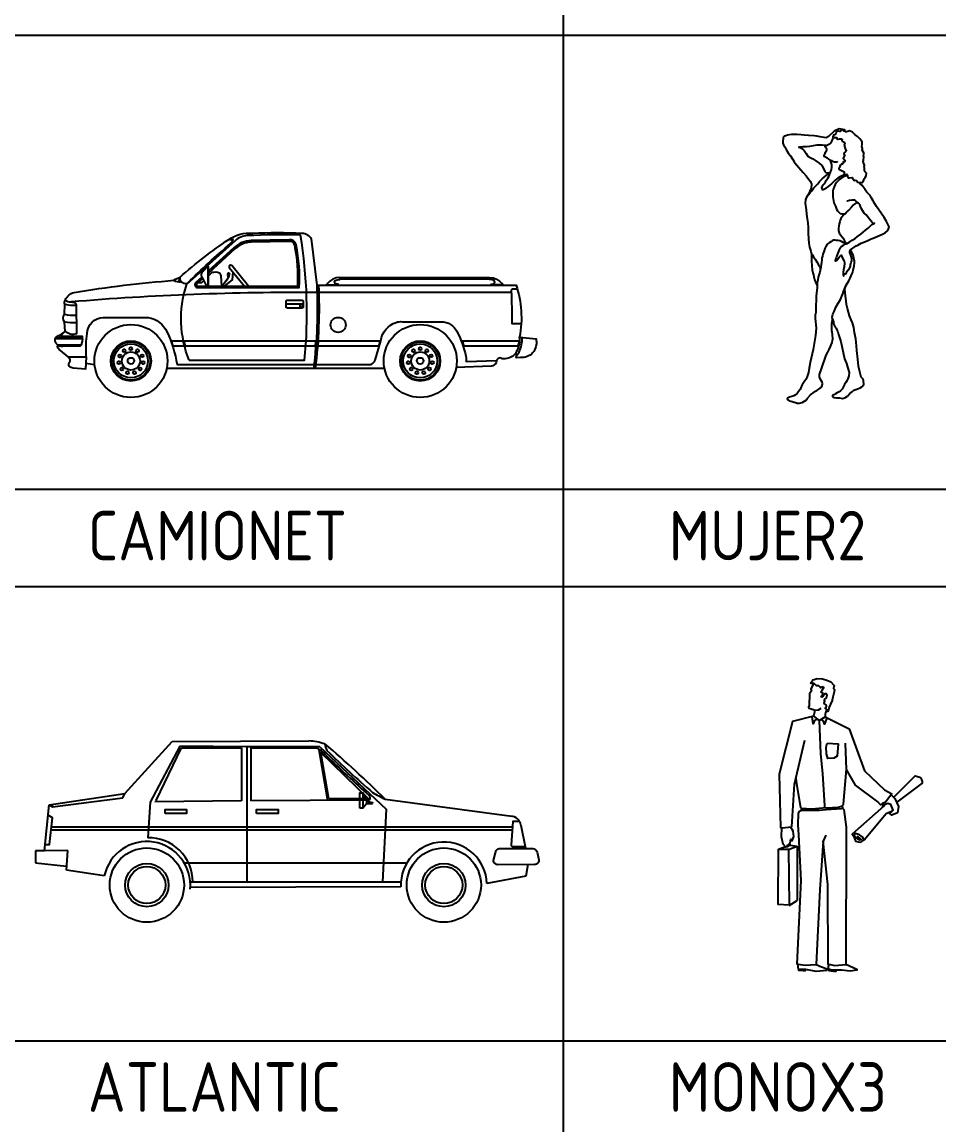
# Model space of a CAD drawing. Header units: millimetres. Extents: x 2198.5 to 2287.8, y 1208.8 to 1298.1.
# Drawn here: x 2272.46 to 2278.02, y 1254.5 to 1261.18 of the extents above; entities that cross this region are included whole.
import ezdxf

# ---------------------------------------------------------------- set-up
doc = ezdxf.new("R2010")
doc.units = ezdxf.units.MM
for name, color, linetype in [('2', 7, 'Continuous'), ('AUTO', 150, 'Continuous'), ('CORTE', 7, 'Continuous'), ('MONOS', 251, 'Continuous')]:
    doc.layers.add(name, color=color, linetype=linetype)
doc.styles.add('ARCHQUICK', font='ARCHQUIK.SHX')

# ---------------------------------------------------------------- blocks, each defined once
blk = doc.blocks.new('ATLANTIC')
for p, q in [((0.7296, 1.0376), (1.1105, 1.457)), ((1.1105, 1.457), (2.2138, 1.4629)), ((0.9811, 0.9817), (1.1865, 1.4055)), ((1.1865, 1.4055), (1.6709, 1.4055)), ((1.6709, 1.4055), (1.6709, 0.9776)), ((1.712, 1.4152), (1.7136, 1.4055)), ((1.7457, 1.4055), (1.7457, 0.978)), ((1.7457, 1.4055), (2.2707, 1.4055)), ((2.2958, 1.3936), (2.3651, 0.9822)), ((0.1179, 0.9451), (0.7296, 1.0376)), ((0.7121, 1.0019), (0.7296, 1.0376)), ((2.705, 0.9841), (1.7457, 0.978)), ((2.8295, 0.9919), (3.8537, 0.8546)), ((0.0788, 0.5745), (0.1179, 0.9451)), ((0.1179, 0.9451), (0.1492, 0.9451)), ((1.6709, 0.9776), (0.9708, 0.9717)), ((3.926, 0.7823), (3.9633, 0.5964)), ((0.007, 0.5745), (0.007, 0.4768)), ((0.0788, 0.5745), (0.007, 0.5745)), ((0.267, 0.5777), (0.0788, 0.5745)), ((0.2581, 0.4187), (0.267, 0.5777)), ((3.8563, 0.6096), (3.9604, 0.6109)), ((0.007, 0.4768), (0.257, 0.4513)), ((3.9814, 0.464), (3.9672, 0.3701)), ((0.5625, 0.3725), (0.2581, 0.4187)), ((3.9672, 0.3701), (3.652, 0.3114)), ((2.957, 0.2847), (1.2616, 0.2785))]:
    blk.add_line(p, q)
at = {"color": 10}
for p, q in [((1.1716, 1.4213), (0.9337, 0.9677)), ((1.712, 1.4152), (1.1716, 1.4213)), ((2.3028, 1.4152), (1.712, 1.4152)), ((1.7136, 1.4055), (1.7136, 0.3232)), ((2.3028, 1.4152), (2.8377, 0.9102)), ((0.9337, 0.9677), (0.913, 0.6806)), ((2.8377, 0.9102), (2.8095, 0.3232)), ((0.1335, 0.7437), (3.8569, 0.7437)), ((0.1365, 0.7693), (3.8585, 0.7693)), ((1.2082, 0.4781), (3.0028, 0.4781)), ((1.2569, 0.3232), (2.9577, 0.3232))]:
    blk.add_line(p, q, dxfattribs=at)
for points in [[(2.3767, 0.9941), (2.31, 1.3702), (2.6934, 0.9982)], [(1.0538, 0.8773), (1.0538, 0.9092), (1.2275, 0.9092), (1.2275, 0.8773)], [(1.7924, 0.8773), (1.7924, 0.9092), (1.9662, 0.9092), (1.9662, 0.8773)]]:
    blk.add_lwpolyline(points, close=True)
for points in [[(0.1179, 0.9451), (0.1449, 0.9302), (0.7121, 1.0019)], [(0.0841, 0.6245), (0.1196, 0.6245), (0.1449, 0.8418), (0.1092, 0.8628)], [(3.9161, 0.811), (3.8613, 0.811), (3.8487, 0.6191), (3.8563, 0.6096)]]:
    blk.add_lwpolyline(points)
blk.add_lwpolyline([(2.6264, 0.9199), (2.6264, 1.0439), (2.6512, 1.0439), (2.6512, 0.9199)], close=True, dxfattribs=at)
for points in [[(2.6512, 1.0439), (2.6795, 0.9765), (2.6795, 0.9553), (2.6512, 0.9199)], [(2.6795, 0.9765), (2.7292, 0.9659), (2.7256, 0.9553), (2.6795, 0.9553)]]:
    blk.add_lwpolyline(points, dxfattribs=at)
blk.add_lwpolyline([(3.7047, 0.4977), (3.7223, 0.5589, -0.414214), (3.7573, 0.5939), (4.0223, 0.5939, -0.379146), (4.057, 0.5631), (4.0719, 0.5031, -0.44921), (4.0373, 0.4639), (3.7398, 0.4627, -0.415153)], format="xyb", close=True)
for centre, radius in [((0.9062, 0.298), 0.3), ((3.3045, 0.298), 0.3), ((0.9062, 0.298), 0.175), ((3.3045, 0.298), 0.175)]:
    blk.add_circle(centre, radius)
for centre in [(0.9062, 0.298), (3.3045, 0.298)]:
    blk.add_circle(centre, 0.15, dxfattribs=at)
for centre, radius, start, end in [((2.1894, 0.9837), 0.4798, 71.17669, 87.09545), ((-2.792, -4.6383), 7.9562, 45.04407, 49.79146), ((2.4617, 1.4468), 0.1178, 184.35548, 210.85909), ((2.197, 1.2177), 0.2018, 39.68548, 68.58713), ((11.9431, 11.301), 13.823, 226.06575, 228.03836), ((7.6186, 6.7166), 7.4873, 225.39087, 229.23042), ((2.679, 1.0005), 0.0308, 327.87664, 45.2385), ((3.3343, 2.0424), 1.1655, 238.7309, 244.33554), ((3.8403, 0.769), 0.0867, 8.8202, 85.99159), ((0.9062, 0.298), 0.3516, 354.44951, 167.77018), ((3.3045, 0.298), 0.3478, 2.19725, 182.19725)]:
    blk.add_arc(centre, radius, start, end)
blk.add_arc((0.9217, 0.3249), 0.3558, 359.71838, 91.40602, dxfattribs=at)
blk = doc.blocks.new('CAMIONET')
at = {"layer": 'AUTO'}
for p, q in [((0.827, 1.413), (0.826, 1.187)), ((3.86, 1.289), (2.249, 1.289)), ((3.859, 1.273), (2.249, 1.273)), ((2.022, 1.133), (4.095, 1.133)), ((1.672, 1.01), (1.854, 1.01)), ((1.818, 1.01), (1.818, 0.963)), ((-0.791, 0.567), (-0.545, 0.567)), ((-0.482, 0.436), (-0.489, 0.305))]:
    blk.add_line(p, q, dxfattribs=at)
for points in [[(-0.391, 0.351), (-0.486, 0.365), (-0.489, 0.305), (-0.621, 0.315), (-0.654, 0.328, -0.430498), (-0.663, 0.375, 0.453401), (-0.677, 0.436), (-0.759, 0.506, -0.389488), (-0.789, 0.565, -0.769352), (-0.761, 0.67), (-0.719, 0.703), (-0.707, 0.711), (-0.714, 0.815, -0.355951), (-0.717, 0.896), (-0.713, 1.004, -0.165159), (-0.708, 1.05, -0.221671), (-0.613, 1.131, -0.021516), (0.463, 1.262, -0.075342), (0.529, 1.297, -0.03296), (1.053, 1.702, -0.168936), (1.311, 1.769, -0.023042), (1.841, 1.771, -0.266221), (1.94, 1.709), (2, 1.21), (4.147, 1.21, -0.125822), (4.185, 0.651), (4.362, 0.63), (4.364, 0.616, -0.489093), (4.194, 0.429), (4.152, 0.427), (4.147, 0.436), (4.157, 0.459), (4.131, 0.462, -0.171206), (4.014, 0.415, -0.13471), (3.984, 0.422, 0.360348), (3.949, 0.415, 0.167961), (3.93, 0.364), (3.895, 0.34), (3.879, 0.338), (3.502, 0.324, -0.826018)], [(0.53, 1.298, 0.424754), (0.543, 1.247), (0.57, 1.231), (0.593, 1.229), (0.613, 1.235, -0.021442), (1.073, 1.657), (1.088, 1.673), (1.094, 1.69), (1.099, 1.702), (1.087, 1.699), (1.069, 1.697), (1.055, 1.703)], [(0.627, 0.4), (1.87, 0.4, 0.065045), (1.826, 1.749, 0.018357), (1.253, 1.743, 0.193019), (1.123, 1.688), (0.599, 1.217)], [(0.71, 1.183), (1.812, 1.183, 0.065486), (1.779, 1.645, 0.403153), (1.703, 1.697), (1.296, 1.69, 0.185666), (1.109, 1.612), (0.836, 1.363, 0.510253)], [(0.713, 1.199), (1.796, 1.199, 0.063265), (1.763, 1.642, 0.409773), (1.705, 1.681), (1.296, 1.673, 0.185753), (1.12, 1.6), (0.836, 1.34, 0.442047)], [(1.264, 1.199), (1.085, 1.423, 0.840075), (1.059, 1.4), (1.223, 1.199)], [(0.836, 1.311), (0.873, 1.348, -0.153148), (0.952, 1.343, -0.200935), (0.966, 1.311), (0.974, 1.199)], [(0.465, 1.261, 0.11127), (0.533, 1.246, -0.393493), (0.521, 1.294, 37.535403)], [(0.627, 0.4, -0.175148), (0.598, 1.211, 0.245927), (0.594, 1.23, 0.863494)], [(0.764, 1.296), (0.695, 1.233, 0.510253), (0.71, 1.183), (0.71, 1.183)], [(0.772, 1.282), (0.707, 1.222, 0.442047), (0.713, 1.199)], [(0.725, 1.239), (0.764, 1.24), (0.784, 1.259, -0.153148)], [(2, 1.21, -0.04261), (1.966, 0.313, -15.410051)], [(2.019, 1.21, -0.04261), (1.985, 0.313, -15.410051)], [(-0.645, 1.033, -0.022157), (2.003, 1.134, -26.413423)], [(4.16, 1.168), (4.115, 1.168, 0.532427), (4.094, 1.149, -0.012326), (4.101, 0.797), (4.202, 0.797)], [(-0.713, 1.005, 0.06989), (-0.63, 0.995, -0.039022), (-0.591, 0.993, -0.118464)], [(-0.708, 1.05, 0.157297), (-0.649, 1.03, -0.085545), (-0.602, 1.021, -0.406519), (-0.591, 0.999), (-0.588, 0.684, -0.304079), (-0.708, 0.719, -3.063521)], [(-0.717, 0.896, 0.080877), (-0.591, 0.888, -0.143053)], [(-0.677, 0.436), (-0.482, 0.436), (-0.482, 0.601), (-0.473, 0.688, -0.384678), (-0.295, 0.863), (0.185, 0.863, -0.245676), (0.389, 0.705, -0.065924), (0.496, 0.356), (2.586, 0.356, 0.172126), (2.628, 0.403), (2.691, 0.611, -0.285323), (2.855, 0.809, -0.117417), (2.923, 0.815), (3.343, 0.815, -0.278997), (3.509, 0.713, -0.065982), (3.605, 0.445, -0.054683), (3.611, 0.386), (3.939, 0.399)], [(-0.714, 0.815, 0.031549), (-0.59, 0.806, -0.075219)], [(-0.789, 0.565, 0.215633), (-0.716, 0.556), (-0.551, 0.556), (-0.545, 0.556), (-0.545, 0.563), (-0.545, 0.563), (-0.553, 0.563), (-0.553, 0.567), (-0.534, 0.567), (-0.52, 0.606), (-0.518, 0.627), (-0.52, 0.631), (-0.522, 0.631), (-0.526, 0.633), (-0.526, 0.633), (-0.814, 0.633)], [(-0.718, 0.704), (-0.747, 0.675, 0.858005), (-0.738, 0.662), (-0.525, 0.662), (-0.525, 0.652)], [(4.131, 0.462, 0.211606), (4.185, 0.651, -0.809236)], [(4.157, 0.459), (4.181, 0.489, 0.117521), (4.211, 0.648)], [(2.73, 0.313), (0.385, 0.313, -0.856048)]]:
    blk.add_lwpolyline(points, format="xyb", dxfattribs=at)
for points in [[(0.836, 1.413), (0.827, 1.413), (0.776, 1.361, 0.438168), (0.767, 1.291), (0.811, 1.206, 0.397304), (0.836, 1.186)], [(1.672, 0.975), (1.672, 1.037, -0.414214), (1.684, 1.049), (1.842, 1.049, -0.414214), (1.854, 1.037), (1.854, 0.975, -0.414214), (1.842, 0.963), (1.684, 0.963, -0.414214)]]:
    blk.add_lwpolyline(points, format="xyb", close=True, dxfattribs=at)
for points in [[(0.977, 1.199), (1.043, 1.283), (1.049, 1.297), (1.044, 1.321), (1.044, 1.324), (1.048, 1.343), (1.05, 1.343), (1.059, 1.339), (1.06, 1.336), (1.051, 1.294), (1.044, 1.282), (0.981, 1.199)], [(1.009, 1.199), (1.095, 1.267), (1.1, 1.35)], [(2.252, 1.281), (2.252, 1.281), (2.249, 1.291), (2.208, 1.288), (2.172, 1.276), (2.142, 1.253), (2.111, 1.225), (2.101, 1.213), (2.121, 1.213), (2.168, 1.214), (2.211, 1.214), (2.228, 1.213), (2.23, 1.219), (2.212, 1.221), (2.199, 1.226), (2.19, 1.241), (2.199, 1.26), (2.22, 1.266), (2.239, 1.269), (2.25, 1.271)], [(2.252, 1.281), (2.249, 1.291), (2.208, 1.288), (2.172, 1.276), (2.142, 1.253), (2.111, 1.225), (2.101, 1.213), (2.121, 1.213), (2.168, 1.214), (2.211, 1.214), (2.228, 1.213), (2.23, 1.219), (2.212, 1.221), (2.199, 1.226), (2.19, 1.241), (2.199, 1.26), (2.22, 1.266), (2.239, 1.269), (2.25, 1.271), (2.252, 1.281)], [(3.857, 1.281), (3.857, 1.281), (3.861, 1.291), (3.902, 1.288), (3.937, 1.276), (3.968, 1.253), (3.999, 1.225), (4.009, 1.213), (3.988, 1.213), (3.942, 1.214), (3.899, 1.214), (3.882, 1.213), (3.88, 1.219), (3.898, 1.221), (3.91, 1.226), (3.919, 1.241), (3.911, 1.26), (3.889, 1.266), (3.871, 1.269), (3.86, 1.271), (3.857, 1.281)], [(-0.81, 0.641), (-0.528, 0.641), (-0.528, 0.633)], [(-0.761, 0.67), (-0.772, 0.662), (-0.774, 0.655), (-0.772, 0.651), (-0.524, 0.651), (-0.524, 0.632)]]:
    blk.add_lwpolyline(points, dxfattribs=at)
for points in [[(0.456, 0.553), (0.437, 0.609), (0.558, 0.609), (0.572, 0.553)], [(0.586, 0.553), (0.573, 0.609), (1.987, 0.609), (1.983, 0.553)], [(2.015, 0.553), (2.019, 0.609), (2.683, 0.609), (2.667, 0.553)], [(3.586, 0.553), (3.57, 0.609), (4.18, 0.609), (4.167, 0.553)]]:
    blk.add_lwpolyline(points, close=True, dxfattribs=at)
for centre, radius in [((1.836, 0.988), 0.014), ((2.231, 0.782), 0.0809), ((0, 0.393), 0.393), ((3.115, 0.393), 0.393), ((0, 0.393), 0.216), ((0, 0.393), 0.207), ((3.115, 0.393), 0.216), ((3.115, 0.393), 0.207), ((0, 0.393), 0.183), ((0, 0.393), 0.0974), ((-0.072, 0.503), 0.0154), ((0, 0.525), 0.0154), ((0.071, 0.504), 0.0154), ((3.115, 0.393), 0.183), ((3.115, 0.393), 0.0974), ((3.043, 0.503), 0.0154), ((3.114, 0.525), 0.0154), ((3.186, 0.504), 0.0154), ((-0.13, 0.374), 0.0154), ((-0.12, 0.447), 0.0154), ((0, 0.393), 0.0352), ((0.12, 0.448), 0.0154), ((0.13, 0.375), 0.0154), ((2.984, 0.374), 0.0154), ((2.995, 0.447), 0.0154), ((3.115, 0.393), 0.0352), ((3.234, 0.448), 0.0154), ((3.245, 0.375), 0.0154), ((-0.099, 0.306), 0.0154), ((-0.037, 0.266), 0.0154), ((0.037, 0.267), 0.0154), ((0.1, 0.307), 0.0154), ((3.016, 0.306), 0.0154), ((3.078, 0.266), 0.0154), ((3.152, 0.267), 0.0154), ((3.214, 0.307), 0.0154)]:
    blk.add_circle(centre, radius, dxfattribs=at)
at = {"layer": 'CORTE'}
blk.add_line((3.949, 1.21), (3.949, 1.214), dxfattribs=at)
blk = doc.blocks.new('MUJER2')
at = {"layer": 'MONOS'}
for points in [[(0.5038, 1.3405), (0.5076, 1.3401), (0.5208, 1.3415), (0.5284, 1.351), (0.5316, 1.3624), (0.5392, 1.3714), (0.5444, 1.3818), (0.5457, 1.3965), (0.5377, 1.4054), (0.5334, 1.413), (0.5352, 1.4234), (0.5343, 1.4272), (0.5319, 1.4352), (0.5352, 1.4461), (0.5309, 1.456), (0.5266, 1.4688), (0.5289, 1.4783), (0.5303, 1.4948), (0.5288, 1.5038), (0.5312, 1.5123), (0.5307, 1.5199), (0.5211, 1.5364), (0.5221, 1.5468), (0.5187, 1.5591), (0.5201, 1.5705), (0.5205, 1.5866), (0.5067, 1.6045), (0.492, 1.62), (0.4773, 1.6295), (0.4702, 1.6375), (0.4621, 1.646), (0.4427, 1.6535), (0.4333, 1.6501), (0.4252, 1.6487), (0.4191, 1.6482), (0.4158, 1.651), (0.4134, 1.6543), (0.4148, 1.66), (0.3807, 1.666), (0.35, 1.6517), (0.3156, 1.6195), (0.3024, 1.6123), (0.291, 1.6132), (0.2659, 1.6184), (0.2451, 1.6216), (0.2304, 1.6244), (0.1959, 1.6262), (0.1689, 1.6284), (0.1514, 1.6303), (0.1254, 1.6316), (0.1136, 1.6316), (0.0932, 1.6324), (0.0809, 1.63), (0.0682, 1.6272), (0.0582, 1.6243), (0.0512, 1.621), (0.0488, 1.6224), (0.0446, 1.6167), (0.0417, 1.6086), (0.0404, 1.5902), (0.0404, 1.5788), (0.0442, 1.5684), (0.0519, 1.5562), (0.0628, 1.5363), (0.0742, 1.5174), (0.0856, 1.5028), (0.1003, 1.4806), (0.108, 1.4669), (0.1122, 1.4603), (0.1365, 1.4316), (0.1488, 1.4184), (0.1626, 1.4009), (0.1816, 1.3811), (0.1915, 1.3679), (0.2077, 1.3471), (0.2139, 1.3311), (0.2107, 1.3065), (0.2041, 1.288), (0.1909, 1.2643), (0.1815, 1.2477), (0.1768, 1.2359), (0.175, 1.2151), (0.1803, 1.1758), (0.1837, 1.1498), (0.1881, 1.1214), (0.1905, 1.0959), (0.1925, 1.0685), (0.1926, 1.0344), (0.1951, 0.9994), (0.1971, 0.9734), (0.2014, 0.9484), (0.2086, 0.9243), (0.2134, 0.9058), (0.2134, 0.8916), (0.214, 0.8633), (0.2146, 0.8368), (0.2146, 0.8368), (0.2146, 0.8368), (0.2146, 0.8368), (0.2146, 0.8368), (0.2146, 0.8368), (0.2146, 0.8368), (0.2146, 0.8368), (0.2146, 0.8368)], [(0.316, 1.4847), (0.3103, 1.4884), (0.3051, 1.4903), (0.3018, 1.4926), (0.299, 1.4936), (0.2902, 1.4992), (0.2894, 1.5052), (0.2966, 1.5166), (0.2966, 1.5217), (0.3, 1.5243), (0.3013, 1.5298), (0.3034, 1.5315), (0.3064, 1.5409), (0.3064, 1.5437), (0.2964, 1.5574), (0.2959, 1.5584), (0.2959, 1.5607), (0.2959, 1.5617), (0.3186, 1.5731), (0.3247, 1.576), (0.3275, 1.5783), (0.3323, 1.5845), (0.337, 1.5921), (0.3402, 1.5987), (0.3435, 1.6054), (0.3463, 1.6125)], [(0.4106, 1.6515), (0.4091, 1.6515), (0.4044, 1.6581), (0.3982, 1.6614), (0.3944, 1.6595), (0.3916, 1.6533), (0.3845, 1.6495), (0.3774, 1.6528), (0.3689, 1.6527), (0.3633, 1.6428), (0.3609, 1.6362), (0.3529, 1.629), (0.3472, 1.6271), (0.3444, 1.6233), (0.3435, 1.6177), (0.3454, 1.6158), (0.3511, 1.6134), (0.3577, 1.613), (0.3648, 1.6125), (0.3667, 1.6087), (0.371, 1.6026), (0.3743, 1.6031), (0.3828, 1.606), (0.3894, 1.606), (0.3956, 1.6055), (0.3994, 1.6013), (0.397, 1.5942), (0.4027, 1.589), (0.4103, 1.5852), (0.4146, 1.5763), (0.4103, 1.5692), (0.4146, 1.5659), (0.4137, 1.5625), (0.4132, 1.5597), (0.4175, 1.5555), (0.4147, 1.5507), (0.418, 1.547), (0.4256, 1.5347), (0.4176, 1.5242), (0.4119, 1.5214), (0.4101, 1.5119), (0.4153, 1.503), (0.4096, 1.4963), (0.4045, 1.4868), (0.4106, 1.4802), (0.4163, 1.4736), (0.414, 1.467), (0.4083, 1.467), (0.406, 1.4665), (0.406, 1.4618), (0.4036, 1.4566), (0.3928, 1.4504), (0.3866, 1.4456), (0.3857, 1.439), (0.3876, 1.4357), (0.3843, 1.4347), (0.3791, 1.4257), (0.3829, 1.4191), (0.4, 1.4111), (0.4104, 1.4055), (0.4119, 1.3894), (0.419, 1.3871), (0.4256, 1.3871), (0.4318, 1.3862), (0.4318, 1.3777), (0.4356, 1.3687), (0.4413, 1.3682), (0.4588, 1.3716), (0.4626, 1.3678), (0.4654, 1.3612), (0.4702, 1.3527), (0.4768, 1.3542), (0.4858, 1.3528), (0.4882, 1.3499), (0.4896, 1.3443), (0.4939, 1.3429), (0.5038, 1.3415)], [(0.3032, 1.5654), (0.2997, 1.566), (0.2779, 1.5664), (0.2448, 1.5677), (0.2235, 1.5633), (0.2004, 1.5585), (0.1829, 1.5566), (0.1611, 1.556), (0.137, 1.5555), (0.1488, 1.5508), (0.1588, 1.5456), (0.1688, 1.5343), (0.1802, 1.5173), (0.1906, 1.5013), (0.2048, 1.4928), (0.2205, 1.4839), (0.2394, 1.4716), (0.2594, 1.457), (0.2755, 1.4434), (0.2864, 1.4259), (0.295, 1.407), (0.2997, 1.4014), (0.3102, 1.3995), (0.3215, 1.3986), (0.3272, 1.3977), (0.3291, 1.4043), (0.3337, 1.4204), (0.3361, 1.4327), (0.337, 1.4464), (0.3355, 1.4554), (0.3327, 1.463), (0.3288, 1.4738), (0.325, 1.4781), (0.3193, 1.4828), (0.3156, 1.4847)], [(0.328, 1.4754), (0.3353, 1.4733), (0.3353, 1.4733), (0.3433, 1.4682), (0.3497, 1.4665), (0.3568, 1.4654), (0.365, 1.4652), (0.3714, 1.4674), (0.3714, 1.4674)], [(0.2146, 0.8368), (0.217, 0.8112), (0.2213, 0.7938), (0.2247, 0.7819), (0.2285, 0.7692), (0.2323, 0.7526), (0.2385, 0.7375), (0.2438, 0.7262), (0.2481, 0.7144), (0.2486, 0.7035), (0.2463, 0.6888), (0.2444, 0.6708), (0.2426, 0.6529), (0.2426, 0.6396), (0.2408, 0.6216), (0.2404, 0.6018), (0.24, 0.581), (0.2401, 0.5635), (0.2401, 0.5521), (0.2359, 0.5365), (0.2359, 0.519), (0.2379, 0.4958), (0.2399, 0.4807), (0.2409, 0.4585), (0.24, 0.4362), (0.2372, 0.414), (0.2233, 0.3297), (0.2061, 0.2493), (0.1996, 0.2152), (0.1949, 0.1887), (0.186, 0.1598), (0.1795, 0.147), (0.1733, 0.139), (0.1649, 0.1271), (0.1564, 0.1138), (0.1517, 0.1034), (0.1451, 0.0873), (0.1352, 0.074), (0.1258, 0.0626), (0.1159, 0.0546), (0.106, 0.0489), (0.0937, 0.0431), (0.0805, 0.0393), (0.0687, 0.0331), (0.0668, 0.0298), (0.0673, 0.026), (0.0829, 0.0171), (0.1222, 0.0063), (0.1274, 0.004), (0.1411, 0.0045), (0.1577, 0.0074), (0.1803, 0.0221), (0.1893, 0.034), (0.2077, 0.0535), (0.2289, 0.0706), (0.2374, 0.0767), (0.2464, 0.081), (0.2586, 0.0877), (0.2737, 0.1005), (0.2775, 0.1109), (0.2798, 0.1213), (0.2784, 0.1313), (0.2712, 0.1407), (0.2655, 0.1506), (0.2612, 0.1629), (0.2621, 0.1771), (0.2748, 0.2121), (0.3029, 0.2936), (0.3128, 0.313), (0.3212, 0.3282), (0.3292, 0.3466), (0.333, 0.358), (0.3386, 0.3722), (0.34, 0.3826), (0.3423, 0.3935), (0.3408, 0.4181), (0.3379, 0.4361), (0.3369, 0.4422), (0.3358, 0.4886), (0.3377, 0.4957), (0.3402, 0.5103), (0.3396, 0.5122), (0.3462, 0.4971), (0.3467, 0.4914), (0.3496, 0.4801), (0.3529, 0.4716), (0.3572, 0.4645), (0.362, 0.4579), (0.3672, 0.4489), (0.3724, 0.4357), (0.3772, 0.4201), (0.3901, 0.3776), (0.4137, 0.2731), (0.4251, 0.2443), (0.4337, 0.215), (0.4414, 0.1904), (0.4386, 0.1696), (0.4339, 0.1502), (0.4283, 0.1388), (0.4208, 0.1284), (0.4123, 0.1161), (0.4052, 0.1005), (0.3987, 0.0886), (0.3883, 0.0782), (0.3807, 0.0725), (0.3694, 0.0672), (0.3595, 0.061), (0.3519, 0.0572), (0.3439, 0.0515), (0.3411, 0.0492), (0.3411, 0.0444), (0.3425, 0.0416), (0.3501, 0.0378), (0.3648, 0.0369), (0.3827, 0.0351), (0.4003, 0.0328), (0.4149, 0.0352), (0.4305, 0.0452), (0.4451, 0.0623), (0.4616, 0.0751), (0.4698, 0.0826), (0.4809, 0.086), (0.4972, 0.092), (0.5083, 0.0963), (0.5192, 0.1032), (0.5305, 0.1168), (0.5286, 0.1396), (0.5266, 0.1482), (0.5211, 0.1544), (0.5143, 0.162), (0.5109, 0.1774), (0.5062, 0.1935), (0.4985, 0.2271), (0.497, 0.2493), (0.4941, 0.2682), (0.4926, 0.2885), (0.4897, 0.3046), (0.4882, 0.323), (0.4853, 0.3519), (0.4843, 0.3708), (0.4809, 0.3944), (0.4771, 0.4124), (0.4742, 0.4327), (0.4689, 0.462), (0.4607, 0.4909), (0.4531, 0.5088), (0.444, 0.5329), (0.4373, 0.5546), (0.4306, 0.5778), (0.4263, 0.6024), (0.4229, 0.6241), (0.42, 0.6525), (0.4175, 0.6752), (0.4161, 0.6955), (0.424, 0.7187), (0.44, 0.7453), (0.448, 0.7614), (0.4574, 0.786), (0.464, 0.7974), (0.4663, 0.8092), (0.4724, 0.8357), (0.4737, 0.8513), (0.4737, 0.8632), (0.4689, 0.8821), (0.4655, 0.9024), (0.4498, 0.9336), (0.4838, 0.9569), (0.4932, 0.9621), (0.5145, 0.9726), (0.5296, 0.9792), (0.5546, 0.9893), (0.574, 0.9988), (0.5872, 1.004), (0.6151, 1.0159), (0.6302, 1.0226), (0.6467, 1.0302), (0.6614, 1.0379), (0.6741, 1.0488), (0.6816, 1.0625), (0.6826, 1.0672), (0.683, 1.072), (0.6787, 1.0847), (0.6673, 1.1036), (0.6535, 1.1291), (0.6065, 1.1957), (0.5974, 1.2108), (0.5869, 1.2301), (0.5755, 1.25), (0.5679, 1.2613), (0.5584, 1.2726), (0.5494, 1.283), (0.5394, 1.2957), (0.5375, 1.3014), (0.5328, 1.3061), (0.5266, 1.3155), (0.518, 1.3254), (0.509, 1.3325), (0.5024, 1.3386)], [(0.1938, 1.2634), (0.1966, 1.2676), (0.206, 1.2795), (0.2154, 1.2913), (0.2234, 1.3018), (0.2281, 1.3094), (0.2409, 1.3222), (0.2517, 1.3331), (0.2626, 1.3459), (0.2786, 1.363), (0.2894, 1.3739), (0.3036, 1.3848), (0.3088, 1.3896), (0.3258, 1.3977)], [(0.4322, 1.39), (0.4289, 1.3895), (0.4176, 1.388), (0.4076, 1.3856), (0.3982, 1.3818), (0.3887, 1.3775), (0.3727, 1.3661), (0.3576, 1.3547), (0.3453, 1.3424), (0.3354, 1.3334), (0.3265, 1.3262), (0.3142, 1.3167), (0.301, 1.3068), (0.292, 1.3001), (0.2845, 1.2958), (0.2807, 1.2958), (0.2774, 1.3001), (0.2769, 1.3081), (0.2792, 1.3185), (0.2839, 1.3261), (0.2896, 1.3332), (0.2976, 1.3441), (0.3032, 1.3522), (0.3122, 1.3678), (0.3183, 1.3773), (0.3239, 1.3887)], [(0.428, 1.381), (0.4233, 1.3814), (0.4058, 1.3757), (0.3836, 1.3581), (0.3746, 1.3505), (0.3657, 1.3406), (0.3577, 1.3282), (0.3502, 1.3145), (0.3441, 1.2974), (0.3422, 1.2894), (0.3423, 1.2662), (0.3423, 1.2534), (0.3457, 1.2298), (0.3495, 1.217), (0.3586, 1.1967), (0.3657, 1.1802), (0.371, 1.1698), (0.3781, 1.1608), (0.3862, 1.1538), (0.398, 1.151), (0.4103, 1.1501), (0.4164, 1.1515), (0.4245, 1.1601), (0.44, 1.1743)], [(0.4246, 0.9699), (0.4449, 0.9813), (0.4595, 0.9908), (0.477, 1.0022), (0.4926, 1.0132), (0.5124, 1.0274), (0.527, 1.0407), (0.5407, 1.0526), (0.5563, 1.064), (0.569, 1.0763), (0.5794, 1.0863), (0.5945, 1.0934), (0.5884, 1.0892), (0.5637, 1.1194), (0.5437, 1.1448), (0.5328, 1.1557), (0.5223, 1.1703), (0.5157, 1.1812), (0.5095, 1.1953), (0.5052, 1.2067), (0.4981, 1.2147), (0.4895, 1.2199), (0.4829, 1.2175), (0.4763, 1.2118), (0.4659, 1.2028), (0.4556, 1.1914), (0.4386, 1.1733), (0.4183, 1.1548), (0.407, 1.142), (0.3962, 1.1306), (0.3919, 1.1235), (0.3873, 1.1122), (0.384, 1.1017), (0.3807, 1.0904), (0.3779, 1.0757), (0.377, 1.0644), (0.3771, 1.0473), (0.3814, 1.0365), (0.3899, 1.0237), (0.3961, 1.0133), (0.4056, 1.0025), (0.4137, 0.9874), (0.4246, 0.9699)], [(0.4275, 1.2296), (0.429, 1.2301), (0.4431, 1.233), (0.4592, 1.2354), (0.471, 1.2349), (0.4796, 1.2298), (0.4876, 1.2208), (0.4952, 1.2133)], [(0.4246, 0.9699), (0.421, 0.9664), (0.4128, 0.9732), (0.4057, 0.9779), (0.3943, 0.9831), (0.3853, 0.9873), (0.3739, 0.9891), (0.3649, 0.9901), (0.356, 0.991), (0.3474, 0.9905), (0.3389, 0.9881), (0.33, 0.9819), (0.3196, 0.9752), (0.3087, 0.9681), (0.3003, 0.9529), (0.2946, 0.9411), (0.2871, 0.9212), (0.2853, 0.916), (0.2824, 0.9056), (0.2792, 0.8947), (0.2769, 0.8814), (0.2755, 0.8696), (0.2741, 0.8573), (0.2718, 0.8431), (0.2699, 0.827), (0.2662, 0.8081), (0.2648, 0.7977), (0.2601, 0.7854), (0.2545, 0.7669), (0.2522, 0.7484), (0.2485, 0.7338), (0.2467, 0.7183)], [(0.418, 0.9685), (0.4095, 0.9628), (0.4043, 0.9585), (0.3953, 0.9523), (0.3887, 0.9447), (0.3817, 0.9329), (0.377, 0.922), (0.3732, 0.9135), (0.369, 0.9016), (0.3653, 0.8921), (0.3625, 0.8841), (0.3582, 0.8751), (0.3568, 0.8694), (0.3568, 0.8666), (0.3592, 0.8661), (0.3668, 0.869), (0.3734, 0.8751), (0.3776, 0.8822), (0.3809, 0.8889), (0.388, 0.8969), (0.3941, 0.9003), (0.3955, 0.896), (0.4012, 0.8828), (0.4074, 0.8719), (0.4122, 0.8634), (0.4132, 0.8516), (0.4104, 0.8294), (0.4076, 0.8119), (0.4048, 0.7972), (0.4044, 0.7868), (0.4058, 0.7783), (0.4073, 0.7759), (0.4082, 0.7754), (0.4101, 0.7821), (0.4129, 0.7863), (0.4162, 0.7878), (0.4176, 0.7878), (0.4224, 0.7887), (0.4257, 0.7944), (0.4299, 0.8034), (0.4337, 0.8105), (0.4379, 0.8143), (0.4417, 0.8153), (0.4459, 0.8233), (0.4487, 0.8347), (0.4492, 0.8423), (0.4515, 0.848), (0.4538, 0.8588), (0.4576, 0.8664), (0.458, 0.8801), (0.4542, 0.8939), (0.4499, 0.9057), (0.4461, 0.9165), (0.4461, 0.9227), (0.4474, 0.9321), (0.4503, 0.934)], [(0.2134, 0.9058), (0.2172, 0.904), (0.2257, 0.8903), (0.2348, 0.8756), (0.2448, 0.8596), (0.2548, 0.8421), (0.2652, 0.8284), (0.2662, 0.8081)], [(0.3434, 0.5108), (0.3396, 0.5122), (0.3395, 0.5226), (0.3432, 0.543), (0.3522, 0.5634), (0.3615, 0.5851), (0.3742, 0.6088), (0.3888, 0.6321), (0.3963, 0.6515), (0.4034, 0.6671), (0.4081, 0.6794), (0.424, 0.7187)]]:
    blk.add_lwpolyline(points, dxfattribs=at)
blk = doc.blocks.new('MONOX3')
at = {"layer": 'MONOS'}
for p, q in [((0.1522, 0.7621), (0.1941, 0.7565)), ((0.1941, 0.7565), (0.1941, 0.4275))]:
    blk.add_line(p, q, dxfattribs=at)
for points in [[(0.2929, 1.7409), (0.2779, 1.7069), (0.281, 1.6982), (0.2684, 1.6784), (0.266, 1.6088), (0.2636, 1.5993), (0.2668, 1.593), (0.3032, 1.5811), (0.323, 1.5827), (0.3388, 1.593)], [(0.2911, 1.5851), (0.2994, 1.5783), (0.2994, 1.5674), (0.2957, 1.5524), (0.2926, 1.5446), (0.1659, 1.5114), (0.0849, 1.1922), (0.094, 0.8684), (0.0977, 0.8658), (0.1, 0.8662), (0.0966, 0.815), (0.1067, 0.7695), (0.1257, 0.7501), (0.1526, 0.7762), (0.1564, 0.7979), (0.159, 0.7967), (0.1631, 0.7893), (0.1739, 0.8147), (0.1702, 0.8468), (0.1556, 0.8714)], [(0.3676, 1.5389), (0.3716, 1.5286), (0.3596, 1.4962), (0.3547, 1.514), (0.3426, 1.5229), (0.3284, 1.5175), (0.3106, 1.5251), (0.2999, 1.5166), (0.2915, 1.498), (0.2857, 1.5393), (0.2911, 1.5451)], [(0.2924, 1.5442), (0.328, 1.5175), (0.364, 1.5402)], [(0.3669, 1.5724), (0.3636, 1.5567), (0.3639, 1.5399), (0.5086, 1.4662), (0.6026, 1.2128), (0.7228, 1.0977), (0.7672, 1.073), (0.7294, 1.022), (0.7113, 1.0154), (0.6981, 1.0056), (0.6833, 1.0253), (0.5466, 1.1256), (0.4922, 1.2209), (0.4874, 1.3806)], [(0.3279, 1.5166), (0.3363, 1.3167), (0.347, 1.1934), (0.3596, 1.0022), (0.3596, 0.9897)], [(0.1628, 0.8723), (0.1786, 1.1315), (0.2399, 1.3985)], [(0.4905, 1.2226), (0.4719, 1.0106)], [(0.2164, 0.9889), (0.1914, 1.1354), (0.1879, 1.1687), (0.1879, 1.1687), (0.1879, 1.1687)], [(0.7788, 1.053), (0.9099, 1.1823), (0.9318, 1.1768), (0.9409, 1.1714), (0.9482, 1.1604), (0.9518, 1.1477), (0.9518, 1.1368), (0.9518, 1.1368), (0.797, 1.0221)], [(0.475, 1.0088), (0.4662, 1.0009), (0.4688, 0.9863), (0.4766, 0.9775), (0.4913, 0.8712), (0.4916, 0.8307), (0.4887, 0.041), (0.556, 0.0103), (0.555, 0.0037), (0.5158, -0.001), (0.463, 0.0042), (0.4143, 0.0043), (0.3865, 0.0094), (0.3842, 0.0277), (0.3877, 0.0357), (0.3823, 0.0394), (0.3794, 0.5239), (0.3522, 0.7862)], [(0.7639, 1.068), (0.785, 1.045), (0.8086, 0.9965), (0.8016, 0.9576), (0.7684, 0.9436), (0.7569, 0.9513), (0.7448, 0.9608), (0.7639, 0.9621), (0.7748, 0.9742), (0.762, 1.008), (0.7435, 1.0144), (0.7238, 1.0061), (0.7186, 0.9978), (0.5274, 0.8291), (0.5346, 0.8182), (0.5474, 0.7854), (0.5638, 0.7818), (0.5802, 0.7799), (0.5984, 0.7927), (0.5929, 0.8109), (0.5711, 0.8255), (0.5474, 0.8327), (0.5401, 0.8236), (0.5492, 0.8091), (0.5711, 0.7945), (0.582, 0.7963), (0.5747, 0.8036), (0.5638, 0.8127), (0.5583, 0.8164)], [(0.7171, 1.0175), (0.7111, 0.996), (0.7111, 0.9915)], [(0.3685, 0.8234), (0.3522, 0.7862), (0.3309, 0.4941), (0.3091, 0.0396), (0.3407, 0.0246), (0.3759, 0.0126), (0.3745, 0.0026), (0.3085, -0.0028), (0.2467, 0.0079), (0.2141, 0.0091), (0.2021, 0.0115), (0.2005, 0.0223), (0.1998, 0.0361), (0.2027, 0.0382), (0.1946, 0.0417), (0.219, 0.5474), (0.2047, 0.824), (0.2, 0.8845), (0.2022, 0.9532), (0.2086, 0.9678), (0.2211, 0.9741), (0.2205, 0.9855), (0.216, 0.9896)], [(0.2204, 0.9866), (0.2829, 0.983), (0.3467, 0.9878), (0.4092, 0.9902), (0.4429, 0.9926), (0.4681, 1.001)], [(0.2204, 0.9733), (0.3298, 0.9746), (0.3695, 0.9782), (0.4621, 0.9842), (0.4753, 0.9854)], [(0.6002, 0.7945), (0.7332, 0.9547), (0.7696, 0.9711)], [(0.1004, 0.8664), (0.1628, 0.8723)], [(0.0804, 0.7381), (0.1179, 0.751)], [(0.1351, 0.7481), (0.1366, 0.764)], [(0.138, 0.7625), (0.138, 0.751)], [(0.1426, 0.7362), (0.1941, 0.7565)], [(0.1538, 0.7553), (0.1495, 0.7697), (0.1452, 0.7668), (0.1481, 0.7568)], [(0.145, 0.3968), (0.1941, 0.4275)], [(0.2007, 0.04), (0.2432, 0.0342), (0.3081, 0.038)], [(0.202, 0.0113), (0.2023, 0.0043), (0.2311, 0.0024), (0.2454, 0.0029), (0.2458, 0.0086)], [(0.3863, 0.0092), (0.3864, 0.0022), (0.4151, -0.0008), (0.4295, -0.0008), (0.43, 0.005)], [(0.3874, 0.04), (0.4213, 0.0332), (0.4909, 0.039)]]:
    blk.add_lwpolyline(points, dxfattribs=at)
for points in [[(0.3428, 1.6602), (0.3388, 1.6602), (0.342, 1.6658), (0.3467, 1.6713), (0.3491, 1.6824), (0.342, 1.6871), (0.3388, 1.6935), (0.346, 1.7014), (0.3555, 1.7172), (0.3507, 1.7196), (0.3499, 1.722), (0.3365, 1.7148), (0.3317, 1.722), (0.3262, 1.7275), (0.3135, 1.7283), (0.3087, 1.7299), (0.3048, 1.733), (0.2969, 1.7409), (0.2953, 1.7417), (0.2882, 1.7417), (0.2794, 1.7417), (0.2771, 1.7457), (0.2834, 1.7489), (0.2858, 1.7584), (0.2897, 1.7631), (0.2977, 1.7655), (0.3151, 1.7718), (0.3483, 1.7702), (0.3745, 1.7623), (0.384, 1.7584), (0.3974, 1.7512), (0.4148, 1.7346), (0.4188, 1.7291), (0.4164, 1.7196), (0.4148, 1.714), (0.4204, 1.7053), (0.418, 1.6919), (0.414, 1.6745), (0.4093, 1.6579), (0.4053, 1.6413), (0.4053, 1.6381), (0.3958, 1.6159), (0.3871, 1.5985), (0.384, 1.5795), (0.3808, 1.5716), (0.3729, 1.5701), (0.3673, 1.5724), (0.3721, 1.5748), (0.3737, 1.5851), (0.3642, 1.5922), (0.3697, 1.5962), (0.3721, 1.6057), (0.3681, 1.612), (0.3657, 1.6136), (0.3594, 1.6175), (0.357, 1.6246), (0.3618, 1.6341), (0.3594, 1.6413), (0.3602, 1.6444), (0.3729, 1.6547), (0.376, 1.6713), (0.3713, 1.6784), (0.3626, 1.6784), (0.3578, 1.6729), (0.3515, 1.6658), (0.346, 1.661), (0.346, 1.6595)], [(0.3756, 1.381), (0.4418, 1.3756), (0.4364, 1.3006), (0.4168, 1.2899), (0.3792, 1.2881), (0.3721, 1.3149), (0.3703, 1.356)], [(0.0804, 0.7381), (0.0804, 0.7381), (0.1423, 0.7381), (0.1466, 0.3987), (0.079, 0.4031)]]:
    blk.add_lwpolyline(points, close=True, dxfattribs=at)

msp = doc.modelspace()

# ---------------------------------------------------------------- linework, layer by layer
at = {"layer": '2', "color": 4}
for p, q in [((2275.7427, 1237.7095), (2275.7427, 1267.7813)), ((2272.3827, 1261.0987), (2275.7427, 1261.0987)), ((2275.7427, 1261.0987), (2279.1027, 1261.0987)), ((2272.3827, 1258.3469), (2275.7427, 1258.3469)), ((2275.7427, 1258.3469), (2279.1027, 1258.3469)), ((2272.3827, 1257.7574), (2275.7427, 1257.7574)), ((2275.7427, 1257.7574), (2279.1027, 1257.7574)), ((2272.3827, 1255.0056), (2275.7427, 1255.0056)), ((2275.7427, 1255.0056), (2279.1027, 1255.0056))]:
    msp.add_line(p, q, dxfattribs=at)

# ---------------------------------------------------------------- block references
for name, p in [('MUJER2', (2277.0319, 1258.8652)), ('MONOX3', (2276.9642, 1255.4285))]:
    msp.add_blockref(name, p)
for name, p, xscale, yscale, zscale in [('CAMIONET', (2273.1235, 1258.9035), 0.5625, 0.5625, 0.5625), ('ATLANTIC', (2272.5402, 1255.7253), 0.75, 0.75, 0.75)]:
    msp.add_blockref(name, p, dxfattribs=dict(xscale=xscale, yscale=yscale, zscale=zscale))

# ---------------------------------------------------------------- texts
at = {"layer": '2', "style": 'ARCHQUICK'}
for s, p in [('CAMIONET', (2272.8623, 1257.9164)), ('MUJER2', (2276.3818, 1257.9164)), ('ATLANTIC', (2272.8623, 1254.5751)), ('MONOX3', (2276.3818, 1254.5751))]:
    msp.add_text(s, height=0.3, dxfattribs=at).set_placement(p)

doc.saveas('drawing.dxf')
